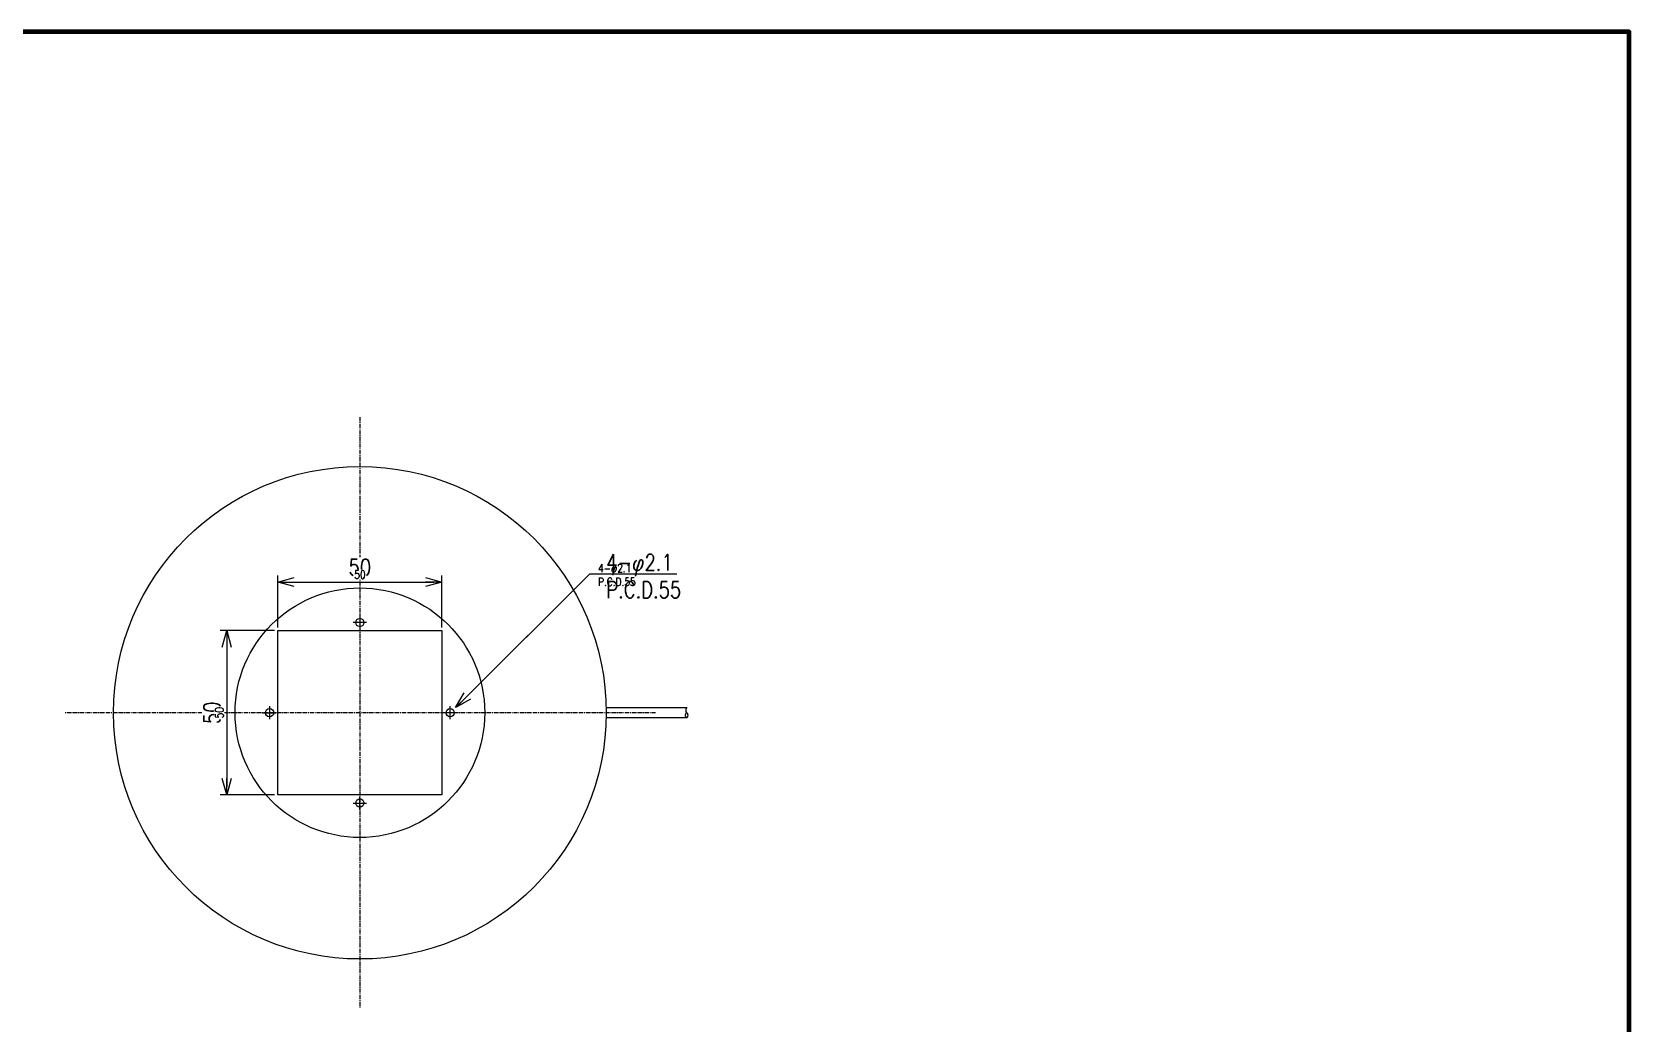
# Model space of a CAD drawing. Header units: millimetres. Extents: x 8 to 774, y 1 to 562.
# Drawn here: x 287.8 to 774, y 260.1 to 562 of the extents above; entities that cross this region are included whole.
import ezdxf
from ezdxf import colors
from ezdxf.entities.mleader import LeaderData, LeaderLine
from ezdxf.math import Vec2, Vec3

# ---------------------------------------------------------------- set-up
doc = ezdxf.new("R2010")
doc.units = ezdxf.units.MM
doc.linetypes.add('CENTER', pattern=[2, 1.25, -0.25, 0.25, -0.25])
doc.layers.get('0').update_dxf_attribs({"lineweight": 9})
doc.layers.get('Defpoints').update_dxf_attribs({"lineweight": 9})
for name, color, linetype, lineweight in [('2KD_寸法１', 7, 'Continuous', 15), ('2KD_寸法１ @ 1', 7, 'Continuous', 15), ('2KD_寸法１ @ 2', 7, 'Continuous', 15), ('AUX', 7, 'Continuous', 40)]:
    doc.layers.add(name, color=color, linetype=linetype, lineweight=lineweight)
doc.styles.get("Standard").update_dxf_attribs({"font": 'simplex.shx', "width": 0.8, "bigfont": 'extfont.shx'})
doc.dimstyles.new('KD-STD', dxfattribs={"dimscale": 0, "dimtxt": 2.5, "dimasz": 2.5, "dimexe": 1, "dimexo": 1, "dimgap": 1, "dimtad": 1, "dimdsep": 46, "dimtxsty": 'Standard', "dimblk": 'OPEN30', "dimcen": 0, "dimadec": 0, "dimazin": 0, "dimtfac": 1, "dimtmove": 0, "dimatfit": 3, "dimldrblk": 'OPEN30', "dimfxl": 1, "dimtfill": 1, "dimtolj": 1, "dimtzin": 0, "dimlwd": 15, "dimlwe": 15, "dimarcsym": 0})

# ---------------------------------------------------------------- blocks, each defined once
blk = doc.blocks.new('_Open30')
at = {"lineweight": -2}
for p, q in [((-1, 0.268), (0, 0)), ((0, 0), (-1, -0.268)), ((0, 0), (-1, 0))]:
    blk.add_line(p, q, dxfattribs=at)
blk = doc.blocks.new('*D49')
at = {"layer": '2KD_寸法１', "color": 0, "lineweight": 15}
for p, q in [((362.6, 381.64), (362.6, 396.46)), ((367.6, 394.46), (407.6, 394.46)), ((412.6, 381.64), (412.6, 396.46))]:
    blk.add_line(p, q, dxfattribs=at)
at = {"layer": 'Defpoints', "color": 0}
for p in [(412.6, 394.46), (362.6, 379.64), (412.6, 379.64)]:
    blk.add_point(p, dxfattribs=at)
at = {"layer": '2KD_寸法１', "color": 0, "lineweight": 15, "xscale": 5, "yscale": 5, "zscale": 5, "rotation": 180}
blk.add_blockref('_Open30', (362.6, 394.46), dxfattribs=at)
at = {"layer": '2KD_寸法１', "color": 0, "lineweight": 15, "xscale": 5, "yscale": 5, "zscale": 5}
blk.add_blockref('_Open30', (412.6, 394.46), dxfattribs=at)
at = {"layer": '2KD_寸法１', "color": 0, "insert": (387.6, 398.96), "char_height": 5, "attachment_point": 5, "bg_fill": 3, "box_fill_scale": 1.1, "bg_fill_color": 9, "bg_fill_true_color": 13158600, "bg_fill_transparency": 4391594}
blk.add_mtext('\\A1;50', dxfattribs=at)
blk = doc.blocks.new('*D50')
at = {"layer": '2KD_寸法１', "color": 0, "lineweight": 15}
for p, q in [((362.6, 380.64), (362.6, 395.46)), ((365.1, 394.46), (410.1, 394.46)), ((412.6, 380.64), (412.6, 395.46))]:
    blk.add_line(p, q, dxfattribs=at)
at = {"layer": 'Defpoints', "color": 0}
for p in [(412.6, 394.46), (362.6, 379.64), (412.6, 379.64)]:
    blk.add_point(p, dxfattribs=at)
at = {"layer": '2KD_寸法１', "color": 0, "lineweight": 15, "xscale": 2.5, "yscale": 2.5, "zscale": 2.5, "rotation": 180}
blk.add_blockref('_Open30', (362.6, 394.46), dxfattribs=at)
at = {"layer": '2KD_寸法１', "color": 0, "lineweight": 15, "xscale": 2.5, "yscale": 2.5, "zscale": 2.5}
blk.add_blockref('_Open30', (412.6, 394.46), dxfattribs=at)
at = {"layer": '2KD_寸法１', "color": 0, "insert": (387.6, 396.71), "char_height": 2.5, "attachment_point": 5, "bg_fill": 3, "box_fill_scale": 1.1, "bg_fill_color": 9, "bg_fill_true_color": 13158600, "bg_fill_transparency": 4391974}
blk.add_mtext('\\A1;50', dxfattribs=at)
blk = doc.blocks.new('*D51')
at = {"layer": '2KD_寸法１', "color": 0, "lineweight": 15}
for p, q in [((360.6, 379.64), (345.05, 379.64)), ((347.05, 374.64), (347.05, 334.64)), ((360.6, 329.64), (345.05, 329.64))]:
    blk.add_line(p, q, dxfattribs=at)
at = {"layer": 'Defpoints', "color": 0}
for p in [(362.6, 379.64), (347.05, 329.64), (362.6, 329.64)]:
    blk.add_point(p, dxfattribs=at)
at = {"layer": '2KD_寸法１', "color": 0, "lineweight": 15, "xscale": 5, "yscale": 5, "zscale": 5}
for p, rotation in [((347.05, 379.64), 90), ((347.05, 329.64), 270)]:
    blk.add_blockref('_Open30', p, dxfattribs=dict(at, rotation=rotation))
at = {"layer": '2KD_寸法１', "color": 0, "insert": (342.55, 354.64), "char_height": 5, "attachment_point": 5, "rotation": 90, "bg_fill": 3, "box_fill_scale": 1.1, "bg_fill_color": 9, "bg_fill_true_color": 13158600, "bg_fill_transparency": 4391706}
blk.add_mtext('\\A1;50', dxfattribs=at)
blk = doc.blocks.new('*D52')
at = {"layer": '2KD_寸法１', "color": 0, "lineweight": 15}
for p, q in [((361.6, 379.64), (346.05, 379.64)), ((347.05, 377.14), (347.05, 332.14)), ((361.6, 329.64), (346.05, 329.64))]:
    blk.add_line(p, q, dxfattribs=at)
at = {"layer": 'Defpoints', "color": 0}
for p in [(362.6, 379.64), (347.05, 329.64), (362.6, 329.64)]:
    blk.add_point(p, dxfattribs=at)
at = {"layer": '2KD_寸法１', "color": 0, "lineweight": 15, "xscale": 2.5, "yscale": 2.5, "zscale": 2.5}
for p, rotation in [((347.05, 379.64), 90), ((347.05, 329.64), 270)]:
    blk.add_blockref('_Open30', p, dxfattribs=dict(at, rotation=rotation))
at = {"layer": '2KD_寸法１', "color": 0, "insert": (344.8, 354.64), "char_height": 2.5, "attachment_point": 5, "rotation": 90, "bg_fill": 3, "box_fill_scale": 1.1, "bg_fill_color": 9, "bg_fill_true_color": 13158600, "bg_fill_transparency": 4391754}
blk.add_mtext('\\A1;50', dxfattribs=at)
blk = doc.blocks.new('A$C556E14F7')
for p, q in [((0, 29.5), (0, 25.5)), ((-25, -25), (-25, 25)), ((-25, 25), (25, 25)), ((2, 27.5), (-2, 27.5)), ((25, 25), (25, -25)), ((-29.5, 0), (-25.5, 0)), ((-27.5, 2), (-27.5, -2)), ((29.5, 0), (25.5, 0)), ((27.5, -2), (27.5, 2)), ((90, 1.5), (75, 1.5)), ((99.6, 1.5), (90, 1.5)), ((90, -1.5), (75, -1.5)), ((99.6, -1.5), (90, -1.5)), ((25, -25), (-25, -25)), ((-2, -27.5), (2, -27.5)), ((0, -29.5), (0, -25.5))]:
    blk.add_line(p, q)
for points in [[(99.55, -1.5), (99.52, -1.5), (99.48, -1.49), (99.45, -1.47), (99.41, -1.45), (99.38, -1.43), (99.35, -1.4), (99.32, -1.36), (99.29, -1.32), (99.27, -1.28), (99.24, -1.23), (99.22, -1.18), (99.2, -1.12), (99.19, -1.07), (99.17, -1.01), (99.16, -0.94), (99.16, -0.88), (99.15, -0.82), (99.15, -0.75), (99.15, -0.68), (99.16, -0.62), (99.16, -0.56), (99.17, -0.49), (99.19, -0.43), (99.2, -0.38), (99.22, -0.32), (99.24, -0.27), (99.27, -0.22), (99.29, -0.18), (99.32, -0.14), (99.35, -0.1), (99.38, -0.07), (99.41, -0.05), (99.45, -0.03), (99.48, -0.01), (99.52, 0), (99.55, 0)], [(99.55, 0), (99.51, 0.01), (99.46, 0.05), (99.43, 0.1), (99.39, 0.18), (99.36, 0.27), (99.33, 0.38), (99.32, 0.49), (99.3, 0.62), (99.3, 0.75), (99.3, 0.88), (99.32, 1.01), (99.33, 1.12), (99.36, 1.23), (99.39, 1.32), (99.43, 1.4), (99.46, 1.45), (99.51, 1.49), (99.55, 1.5)], [(99.55, 0), (99.59, -0.01), (99.64, -0.05), (99.67, -0.1), (99.71, -0.18), (99.74, -0.27), (99.77, -0.38), (99.78, -0.49), (99.8, -0.62), (99.8, -0.75), (99.8, -0.88), (99.78, -1.01), (99.77, -1.12), (99.74, -1.23), (99.71, -1.32), (99.67, -1.4), (99.64, -1.45), (99.59, -1.49), (99.55, -1.5)]]:
    blk.add_lwpolyline(points)
for centre, radius in [((0, 0), 75), ((0, 0), 38), ((0, 27.5), 1.25), ((-27.5, 0), 1.25), ((27.5, 0), 1.25), ((0, -27.5), 1.25)]:
    blk.add_circle(centre, radius)
blk = doc.blocks.new('*U61')
at = {"layer": '2KD_寸法１ @ 1'}
ml = blk.add_multileader_mtext('Standard', dxfattribs=at)
ml.set_content('4-φ2.1\\PP.C.D.55', color=256)
ml.set_leader_properties()
ml.set_arrow_properties(name='OPEN30')
ml.build(insert=Vec2(0, 0))
ml.multileader.update_dxf_attribs({"text_left_attachment_type": 6, "text_right_attachment_type": 6, "dogleg_length": 1.5, "arrow_head_size": 2.5})
ctx = ml.context
ctx.base_point, ctx.char_height, ctx.arrow_head_size, ctx.landing_gap_size, ctx.plane_origin = Vec3(459.12, 396.92), 2.5, 2.5, 1, Vec3(416.76, 356.2)
ctx.left_attachment, ctx.right_attachment = 6, 6
notes = []
notes.append((ctx, [(0, (1, 1, 0), (457.62, 396.92), (1, 0), 1.5, [(0, [(416.76, 356.2)], 0, [])])]))
ctx.mtext.insert, ctx.mtext.flow_direction = Vec3(460.12, 399.92), 5
at = {"layer": '2KD_寸法１ @ 2'}
ml = blk.add_multileader_mtext('Standard', dxfattribs=at)
ml.set_content('4-φ2.1\\PP.C.D.55', color=256)
ml.set_leader_properties()
ml.set_arrow_properties(name='OPEN30')
ml.build(insert=Vec2(0, 0))
ml.multileader.update_dxf_attribs({"text_left_attachment_type": 6, "text_right_attachment_type": 6, "dogleg_length": 1.5, "arrow_head_size": 5, "scale": 2})
ctx = ml.context
ctx.base_point, ctx.scale, ctx.char_height, ctx.arrow_head_size, ctx.plane_origin = Vec3(460.62, 396.92), 2, 5, 5, Vec3(416.76, 356.2)
ctx.left_attachment, ctx.right_attachment = 6, 6
notes.append((ctx, [(0, (1, 1, 0), (457.62, 396.92), (1, 0), 3, [(0, [(416.76, 356.2)], 0, [])])]))
ctx.mtext.insert, ctx.mtext.flow_direction = Vec3(462.62, 402.92), 5
for ctx, leaders in notes:
    for number, flags, end, landing, length, lines in leaders:
        leader = LeaderData()
        leader.index, (leader.has_last_leader_line, leader.has_dogleg_vector, leader.attachment_direction) = number, flags
        leader.last_leader_point, leader.dogleg_vector, leader.dogleg_length = Vec3(end), Vec3(landing), length
        for number, points, colour, breaks in lines:
            line = LeaderLine()
            line.index, line.vertices, line.color, line.breaks = number, Vec3.list(points), colors.encode_raw_color(colour), breaks
            leader.lines.append(line)
        ctx.leaders.append(leader)
blk = doc.blocks.new('*U62')
at = {"layer": '2KD_寸法１ @ 2'}
dim = blk.add_linear_dim(base=(412.604, 394.465), p1=(362.604, 379.643), p2=(412.604, 379.643), dimstyle='KD-STD', override={"dimscale": 2, "dimtix": 0, "dimtofl": 1, "dimtmove": 0, "dimatfit": 3}, dxfattribs=at)
dim.commit()
dim.dimension.update_dxf_attribs({"geometry": '*D49', "text_midpoint": (387.604, 398.965)})
at = {"layer": '2KD_寸法１ @ 1'}
dim = blk.add_linear_dim(base=(412.604, 394.465), p1=(362.604, 379.643), p2=(412.604, 379.643), dimstyle='KD-STD', override={"dimscale": 1, "dimtix": 0, "dimtofl": 1, "dimtmove": 0, "dimatfit": 3}, dxfattribs=at)
dim.commit()
dim.dimension.update_dxf_attribs({"geometry": '*D50', "text_midpoint": (387.604, 396.715)})
blk = doc.blocks.new('*U63')
at = {"layer": '2KD_寸法１ @ 2'}
dim = blk.add_linear_dim(base=(347.054, 329.643), p1=(362.604, 379.643), p2=(362.604, 329.643), angle=90, dimstyle='KD-STD', override={"dimscale": 2, "dimtix": 0, "dimtofl": 1, "dimtmove": 0, "dimatfit": 3}, dxfattribs=at)
dim.commit()
dim.dimension.update_dxf_attribs({"geometry": '*D51', "text_midpoint": (342.554, 354.643)})
at = {"layer": '2KD_寸法１ @ 1'}
dim = blk.add_linear_dim(base=(347.054, 329.643), p1=(362.604, 379.643), p2=(362.604, 329.643), angle=90, dimstyle='KD-STD', override={"dimscale": 1, "dimtix": 0, "dimtofl": 1, "dimtmove": 0, "dimatfit": 3}, dxfattribs=at)
dim.commit()
dim.dimension.update_dxf_attribs({"geometry": '*D52', "text_midpoint": (344.804, 354.643)})

msp = doc.modelspace()

# ---------------------------------------------------------------- linework, layer by layer
at = {"layer": '2KD_寸法１', "color": 2, "linetype": 'CENTER'}
for p, q in [((387.6, 444.64), (387.6, 264.64)), ((477.6, 354.64), (297.6, 354.64))]:
    msp.add_line(p, q, dxfattribs=at)
at = {"layer": 'AUX', "lineweight": 70}
msp.add_lwpolyline([(8, 8), (774, 8), (774, 562), (8, 562)], close=True, dxfattribs=at)

# ---------------------------------------------------------------- block references
at = {"layer": '2KD_寸法１'}
msp.add_blockref('*U61', (0, 0), dxfattribs=at)

# ---------------------------------------------------------------- next in the draw order: block references
msp.add_blockref('*U62', (0, 0), dxfattribs=at)

# ---------------------------------------------------------------- next in the draw order: block references
msp.add_blockref('*U63', (0, 0), dxfattribs=at)

# ---------------------------------------------------------------- next in the draw order: block references
msp.add_blockref('A$C556E14F7', (387.6, 354.64))

doc.saveas('drawing.dxf')
